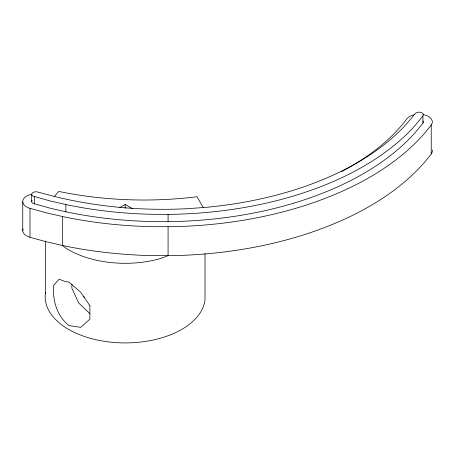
<?xml version="1.0" encoding="UTF-8"?>
<svg xmlns="http://www.w3.org/2000/svg" width="455" height="455" viewBox="0 0 455 455"><rect width="100%" height="100%" fill="white"/><g stroke="black" fill="none" stroke-linecap="round" stroke-linejoin="round"><path stroke-width="0.68" d="M432.25 149.985A13.297 7.678 0 0 1 431.243 153.915A292.514 168.879 0 0 1 171.979 255.642L153.602 255.642A292.514 168.879 0 0 1 63.706 245.745L46.62 241.838L29.99 237.322L29.99 208.373A13.297 7.678 0 0 1 22.773 200.928A13.297 7.678 0 0 1 31.918 194.228M62.625 216.546L62.625 245.495L64.974 247.531A80 46.188 0 0 0 160.478 258.571L168.077 255.642L168.077 226.692M431.243 153.915L431.243 124.966A13.297 7.678 0 0 0 423.019 114.592M422.917 115.928L423.349 115.047A4.357 2.514 0 0 0 420.773 112.374A4.357 2.514 0 0 0 415.631 113.119L407.629 122.685A274.792 158.647 0 0 1 205.774 207.355L188.649 208.606A274.792 158.647 0 0 1 53.656 196.259L36.935 191.834A4.357 2.514 0 0 0 32.146 193.153A4.357 2.514 0 0 0 33.113 196.162L50.141 200.951L66.709 204.739A283.647 163.76 0 0 0 153.881 214.339L171.7 214.339A283.647 163.76 0 0 0 415.517 125.006L422.917 115.928L422.917 123.163L415.517 132.24A283.647 163.76 0 0 1 171.7 221.579L153.881 221.579A283.647 163.76 0 0 1 66.709 211.979L50.141 208.191L33.113 203.402A4.357 2.514 0 0 1 32.146 200.388M422.917 123.163L423.349 122.287A4.357 2.514 0 0 0 423.093 120.996M54.202 196.685L58.718 191.413A251.018 144.917 0 0 0 196.975 196.742L203.339 207.605M119.699 207.622L125.182 204.454L132.496 208.674M29.99 208.373L46.62 212.889L63.706 216.796A292.514 168.879 0 0 0 153.602 226.692L171.979 226.692A292.514 168.879 0 0 0 431.243 124.966M89.772 313.558L78.715 303.03L71.884 288.231L71.884 283.994M83.674 296.205L84.243 297.439M205.006 253.606L205.006 299.811A80 46.188 0 0 1 118.704 342.769A80 46.188 0 0 1 45.545 292.326M168.077 214.339L168.077 221.579M125.182 204.454L125.182 208.401M65.89 204.551L65.89 211.785M45.364 241.053L45.364 293.657M34.421 196.679L34.421 203.92M31.679 194.427L31.679 201.662M22.75 201.935L22.75 230.884M29.99 237.322A13.297 7.678 0 0 1 23.023 228.882M414.147 114.779A13.297 7.678 0 0 0 406.838 118.869A265.919 153.528 0 0 1 341.136 171.774M89.902 305.709L89.902 319.131L80.7 327.361L68.984 325.558C57 316.248 52.257 300.021 53.684 285.325L59.144 279.199L64.974 281.514L68.984 282.134L80.7 292.229L89.902 305.709"/></g></svg>
